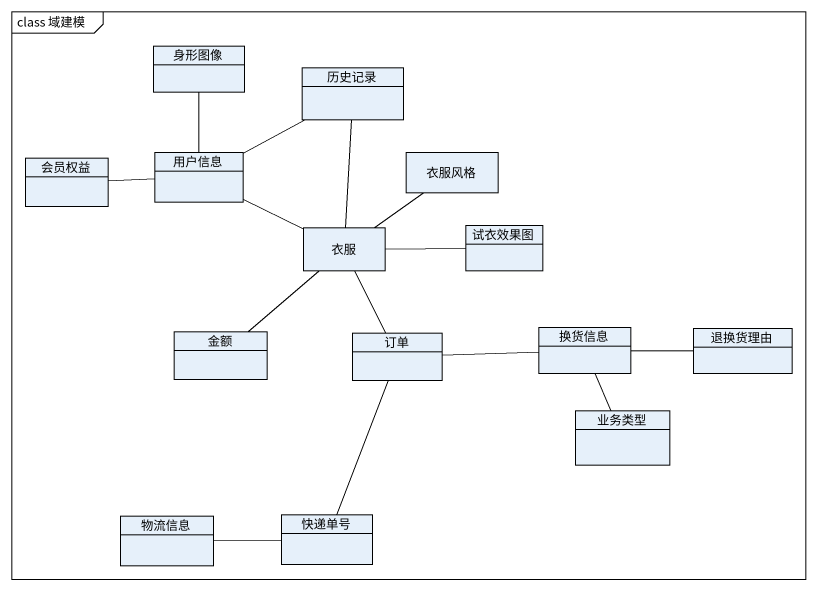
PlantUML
@startuml
mainframe class 域建模
hide circle
hide empty members
class 身形图像
class 历史记录
class 会员权益
class 用户信息
class 衣服风格
class 衣服
class 试衣效果图
class 金额
class 订单
class 换货信息
class 退换货理由
class 业务类型
class 物流信息
class 快递单号
身形图像 -- 用户信息
用户信息 -right- 历史记录
用户信息 -left- 会员权益
用户信息 -right- 衣服
衣服 -up- 历史记录
衣服 -up- 衣服风格
衣服 -right- 试衣效果图
衣服 -- 订单
金额 -up- 衣服
换货信息 -left- 订单
退换货理由 -left- 换货信息
业务类型 -up- 换货信息
快递单号 -up- 订单
快递单号 -left- 物流信息
@enduml
